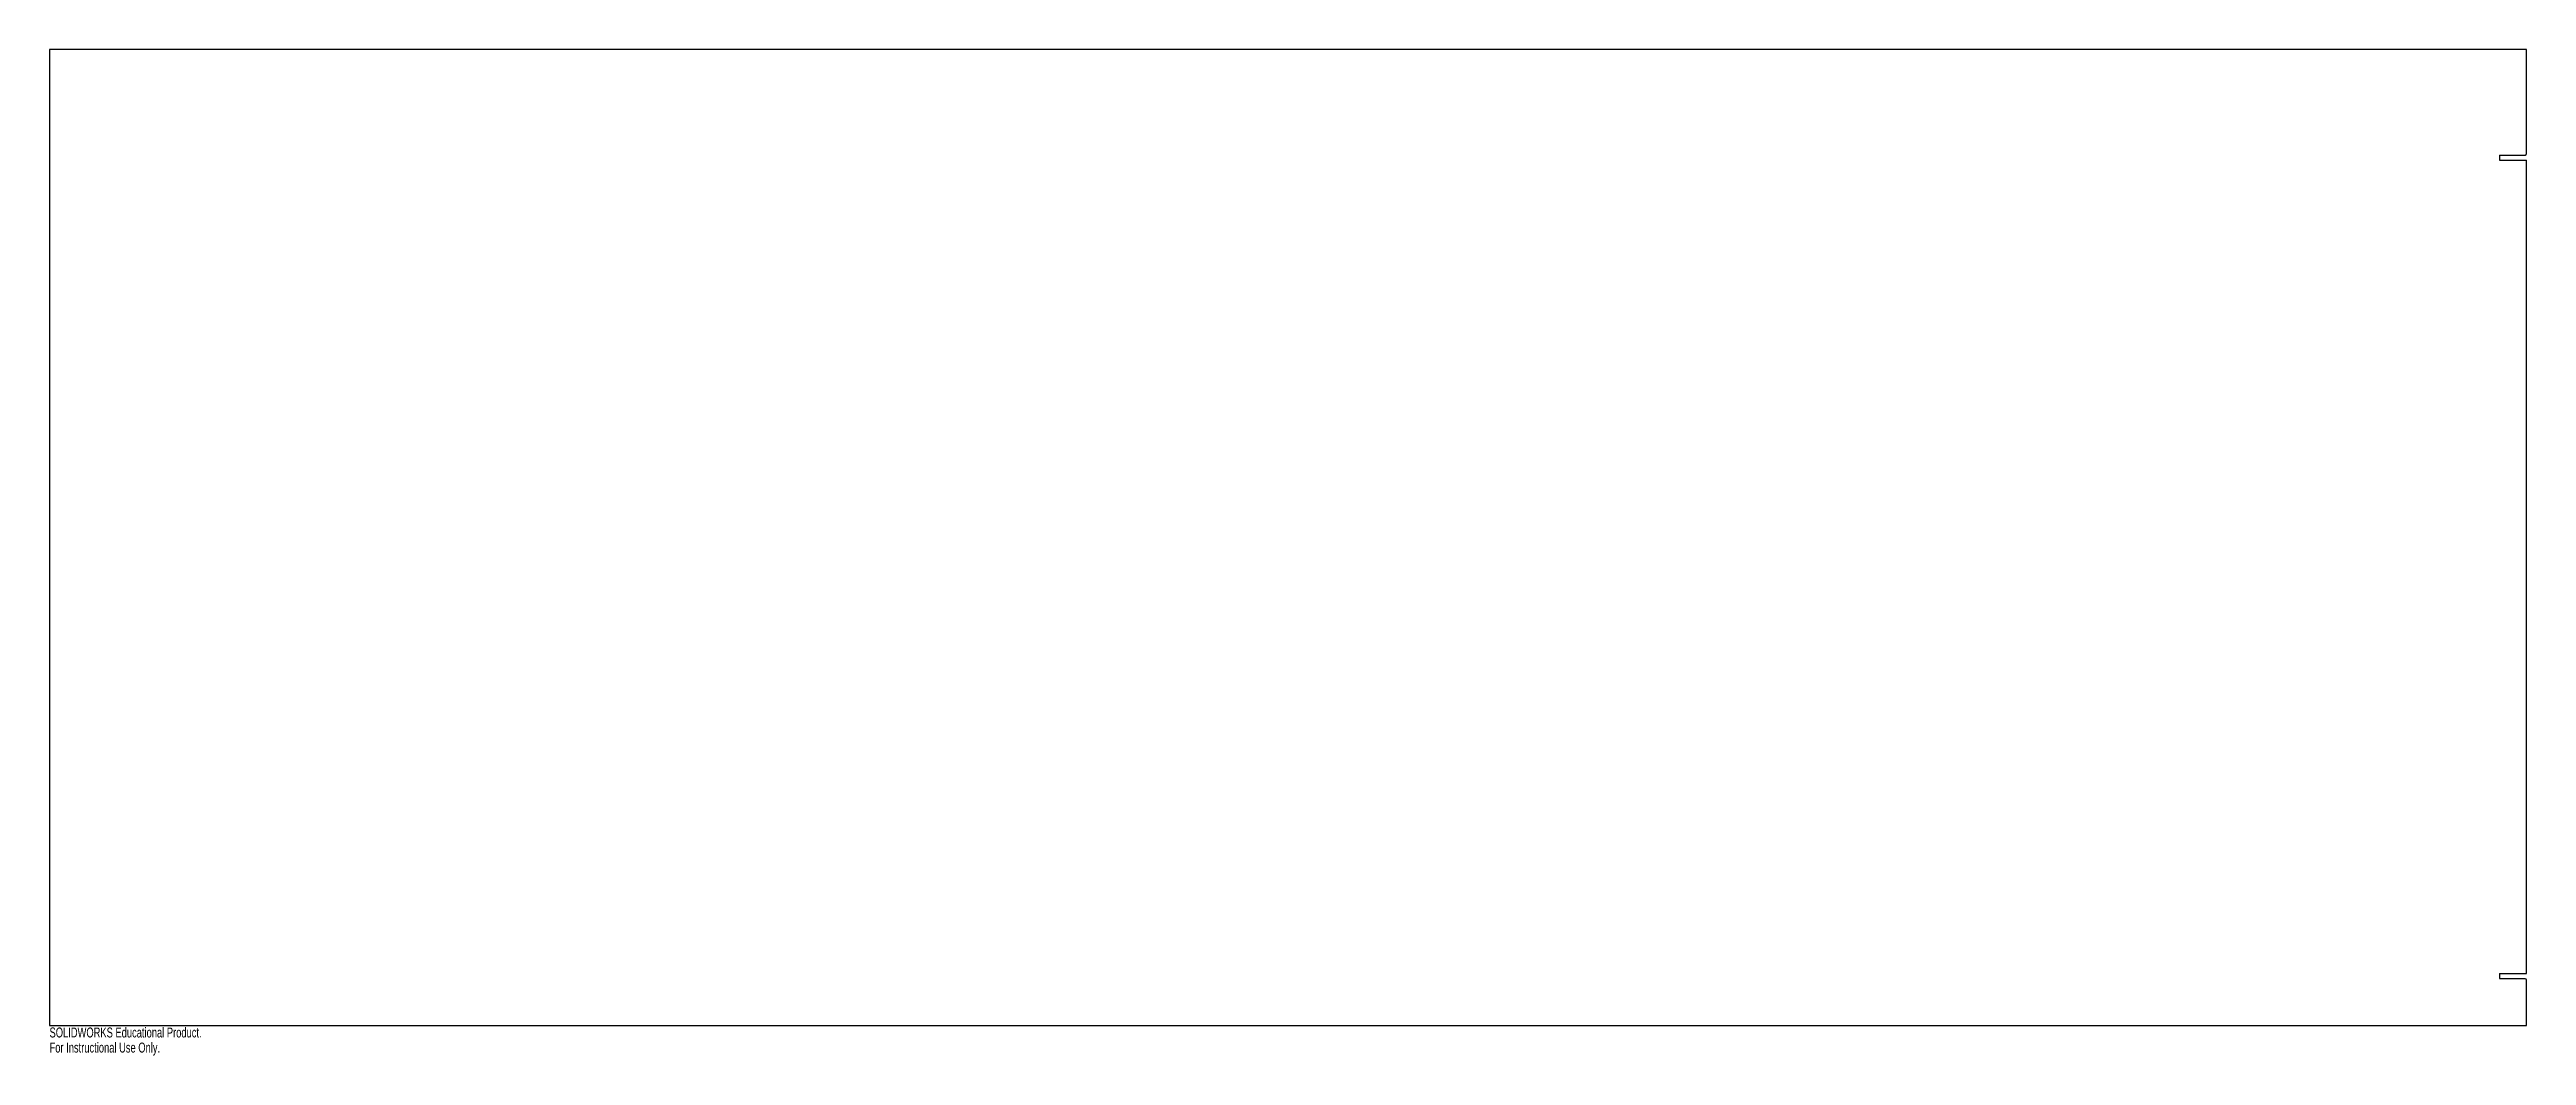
# Model space of a CAD drawing. Header units: millimetres. Extents: x -600 to 600, y -251 to 236.
import ezdxf

# ---------------------------------------------------------------- set-up
doc = ezdxf.new("R2010")
doc.units = ezdxf.units.MM
doc.styles.add('SLDTEXTSTYLE0', font='TXT', dxfattribs={"width": 0.7})

msp = doc.modelspace()

# ---------------------------------------------------------------- linework, layer by layer
at = {"color": 7, "linetype": 'Continuous', "lineweight": 25}
for p, q in [((600, 236.5), (-600, 236.5)), ((-600, 236.5), (-600, -236.5)), ((600, 186.1), (600, 236.5)), ((587, 185.3), (599.3, 185.3)), ((587, 185.3), (587, 182.8)), ((587, 182.8), (600, 182.8)), ((600, -211.3), (600, 182.8)), ((587, -211.3), (600, -211.3)), ((587, -211.3), (587, -213.8)), ((587, -213.8), (599.3, -213.8)), ((600, -236.5), (600, -214.6)), ((-600, -236.5), (600, -236.5))]:
    msp.add_line(p, q, dxfattribs=at)
for centre, start, end in [((599.3, 186.1), 270, 360), ((599.3, -214.6), 0, 90)]:
    msp.add_arc(centre, 0.74, start, end, dxfattribs=at)

# ---------------------------------------------------------------- texts
at = {"color": 7, "linetype": 'Continuous', "char_height": 4.834, "attachment_point": 1, "style": 'SLDTEXTSTYLE0'}
for s, insert in [('SOLIDWORKS Educational Product.', (-600, -237.5)), ('For Instructional Use Only.', (-600, -244.8))]:
    msp.add_mtext(s, dxfattribs=dict(at, insert=insert))

doc.saveas('drawing.dxf')
